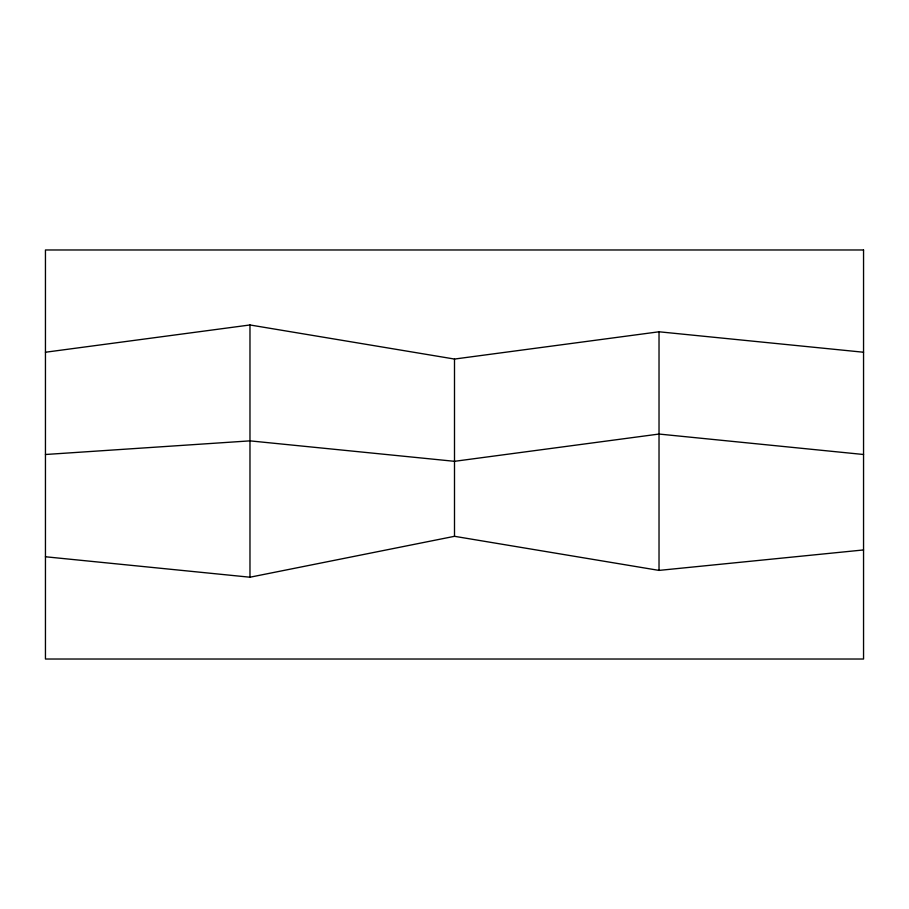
<?xml version="1.0" encoding="UTF-8"?>
<svg xmlns="http://www.w3.org/2000/svg" width="909" height="909" viewBox="0 0 909 909"><rect width="100%" height="100%" fill="white"/><g stroke="black" fill="none" stroke-linecap="round" stroke-linejoin="round"><path stroke-width="1.36" d="M45.45 556.763L249.975 577.215L454.5 536.31L659.025 570.398L863.55 549.945M45.45 352.238L249.975 324.967L454.5 359.055L659.025 331.785L863.55 352.238M45.45 454.5L249.975 440.865L454.5 461.317L659.025 434.048L863.55 454.5M659.025 331.785L659.025 570.398M454.5 359.055L454.5 536.31M249.975 324.967L249.975 577.215M863.55 249.975L45.45 249.975L45.45 659.025L863.55 659.025L863.55 249.975"/></g></svg>
